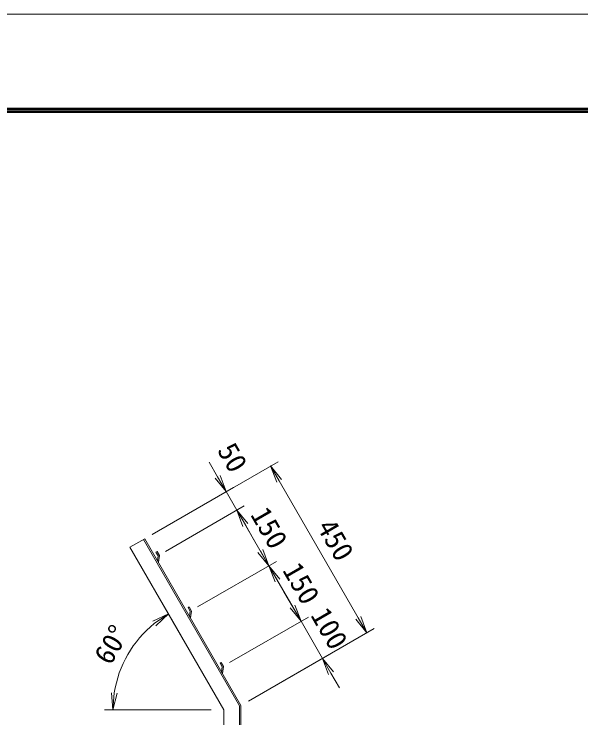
# Model space of a CAD drawing. Units: millimetres at full size. Extents: x -4200 to 4200, y -2970 to 2970.
# Drawn here: x -300 to 1025, y 1325 to 2970 of the extents above; entities that cross this region are included whole.
import ezdxf
from ezdxf.enums import TextEntityAlignment as Align

# ---------------------------------------------------------------- set-up
doc = ezdxf.new("R2010")
doc.units = ezdxf.units.MM
doc.header["$LTSCALE"] = 10
for name, color, linetype, lineweight in [('0-0_D-STR1', 1, 'Continuous', 18), ('0-2_D-STR-DIM', 7, 'Continuous', 13), ('0-8_0', 7, 'Continuous', 18), ('0-B_D-TTL', 7, 'Continuous', 18)]:
    doc.layers.add(name, color=color, linetype=linetype, lineweight=lineweight)
doc.styles.add('ＭＳ ゴシック', font='')
doc.styles.get('ＭＳ ゴシック').set_extended_font_data('MS Gothic')

# ---------------------------------------------------------------- blocks, each defined once
blk = doc.blocks.new('_Open')
at = {"layer": '0-8_0'}
blk.add_line((-10, 1.667), (0, 0), dxfattribs=at)
blk.add_lwpolyline([(-10, -1.667), (0, 0), (-10, 0)], dxfattribs=at)

msp = doc.modelspace()

# ---------------------------------------------------------------- linework, layer by layer
at = {"layer": '0-0_D-STR1'}
for p, q in [((5.32, 1743.69), (-29.32, 1723.69)), ((226.82, 1353.04), (2.29, 1741.94)), ((230.32, 1353.98), (5.32, 1743.69)), ((190.32, 1343.26), (-29.32, 1723.69)), ((31.44, 1712.44), (34.04, 1713.94)), ((31.44, 1712.44), (36.38, 1703.89)), ((34.04, 1713.94), (39.54, 1704.42)), ((36.38, 1703.89), (34.85, 1692.55)), ((39.54, 1704.42), (37.13, 1688.59)), ((34.85, 1692.55), (37.13, 1688.59)), ((106.44, 1582.54), (111.38, 1573.99)), ((111.38, 1573.99), (109.85, 1562.65)), ((114.54, 1574.51), (112.13, 1558.69)), ((109.85, 1562.65), (112.13, 1558.69)), ((181.44, 1452.64), (184.04, 1454.14)), ((181.44, 1452.64), (186.38, 1444.08)), ((184.04, 1454.14), (189.54, 1444.61)), ((186.38, 1444.08), (184.85, 1432.75)), ((184.85, 1432.75), (187.13, 1428.79)), ((189.54, 1444.61), (187.13, 1428.79)), ((226.82, -461.02), (226.82, 1353.04)), ((230.32, -461.02), (230.32, 1353.98)), ((190.32, -461.02), (190.32, 1343.26))]:
    msp.add_line(p, q, dxfattribs=at)
msp.add_lwpolyline([(106.44, 1582.54), (109.04, 1584.04), (114.54, 1574.51)], dxfattribs=at)
at = {"layer": '0-2_D-STR-DIM'}
for p, q in [((22.64, 1753.69), (316.98, 1923.63)), ((175.73, 1888.27), (155.73, 1922.91)), ((299.66, 1913.63), (524.66, 1523.91)), ((22.64, 1753.69), (213.05, 1863.63)), ((195.73, 1853.63), (220.73, 1810.32)), ((53.7, 1713.89), (238.05, 1820.32)), ((53.7, 1713.89), (238.05, 1820.32)), ((220.73, 1810.32), (295.73, 1680.42)), ((240.73, 1775.68), (260.73, 1741.04)), ((128.7, 1583.99), (313.05, 1690.42)), ((128.7, 1583.99), (313.05, 1690.42)), ((295.73, 1680.42), (370.73, 1550.52)), ((350.73, 1585.16), (330.73, 1619.8)), ((91.04, 1515.22), (50.6, 1585.27)), ((203.7, 1454.08), (388.05, 1560.52)), ((203.7, 1454.08), (388.05, 1560.52)), ((370.73, 1550.52), (420.73, 1463.91)), ((247.64, 1363.98), (541.98, 1533.91)), ((247.64, 1363.98), (438.05, 1473.91)), ((440.73, 1429.27), (460.73, 1394.63)), ((160.55, 1343.26), (-89.12, 1343.26))]:
    msp.add_line(p, q, dxfattribs=at)
msp.add_arc((190.32, 1343.26), 259.44, 128.84241, 171.15759, dxfattribs=at)
at = {"layer": '0-B_D-TTL', "color": 2}
msp.add_lwpolyline([(-4200, 2970), (4200, 2970), (4200, -2970), (-4200, -2970)], close=True, dxfattribs=at)
at = {"layer": '0-B_D-TTL'}
for points in [[(-3930, 2750), (3930, 2750), (3930, -2750), (-3930, -2750)], [(-3927.5, 2747.5), (3927.5, 2747.5), (3927.5, -2747.5), (-3927.5, -2747.5)], [(-3925, 2745), (3925, 2745), (3925, -2745), (-3925, -2745)], [(-3922.5, 2742.5), (3922.5, 2742.5), (3922.5, -2742.5), (-3922.5, -2742.5)], [(-3920, 2740), (3920, 2740), (3920, -2740), (-3920, -2740)]]:
    msp.add_lwpolyline(points, close=True, dxfattribs=at)

# ---------------------------------------------------------------- block references
at = {"layer": '0-2_D-STR-DIM', "xscale": 4, "yscale": 4}
for p, rotation in [((299.66, 1913.63), 120), ((195.73, 1853.63), 300), ((220.73, 1810.32), 120), ((220.73, 1810.32), 120), ((295.73, 1680.42), 300), ((295.73, 1680.42), 120), ((370.73, 1550.52), 300), ((370.73, 1550.52), 300), ((60.6, 1567.95), 34.42121), ((524.66, 1523.91), 300), ((420.73, 1463.91), 120), ((-69.12, 1343.26), 265.57879)]:
    msp.add_blockref('_Open', p, dxfattribs=dict(at, rotation=rotation))

# ---------------------------------------------------------------- texts
at = {"layer": '0-2_D-STR-DIM', "style": 'ＭＳ ゴシック'}
for s, rotation, p in [('50', 300, (161.09, 1942.94)), ('150', 300, (238.75, 1792.62)), ('450', 300, (393.75, 1764.15)), ('150', 300, (313.75, 1662.72)), ('100', 300, (379.48, 1557.44)), ('60°', 60, (-62.24, 1438.2))]:
    msp.add_text(s, height=48.09, rotation=rotation, dxfattribs=at).set_placement(p, align=Align.BOTTOM_LEFT)

doc.saveas('drawing.dxf')
